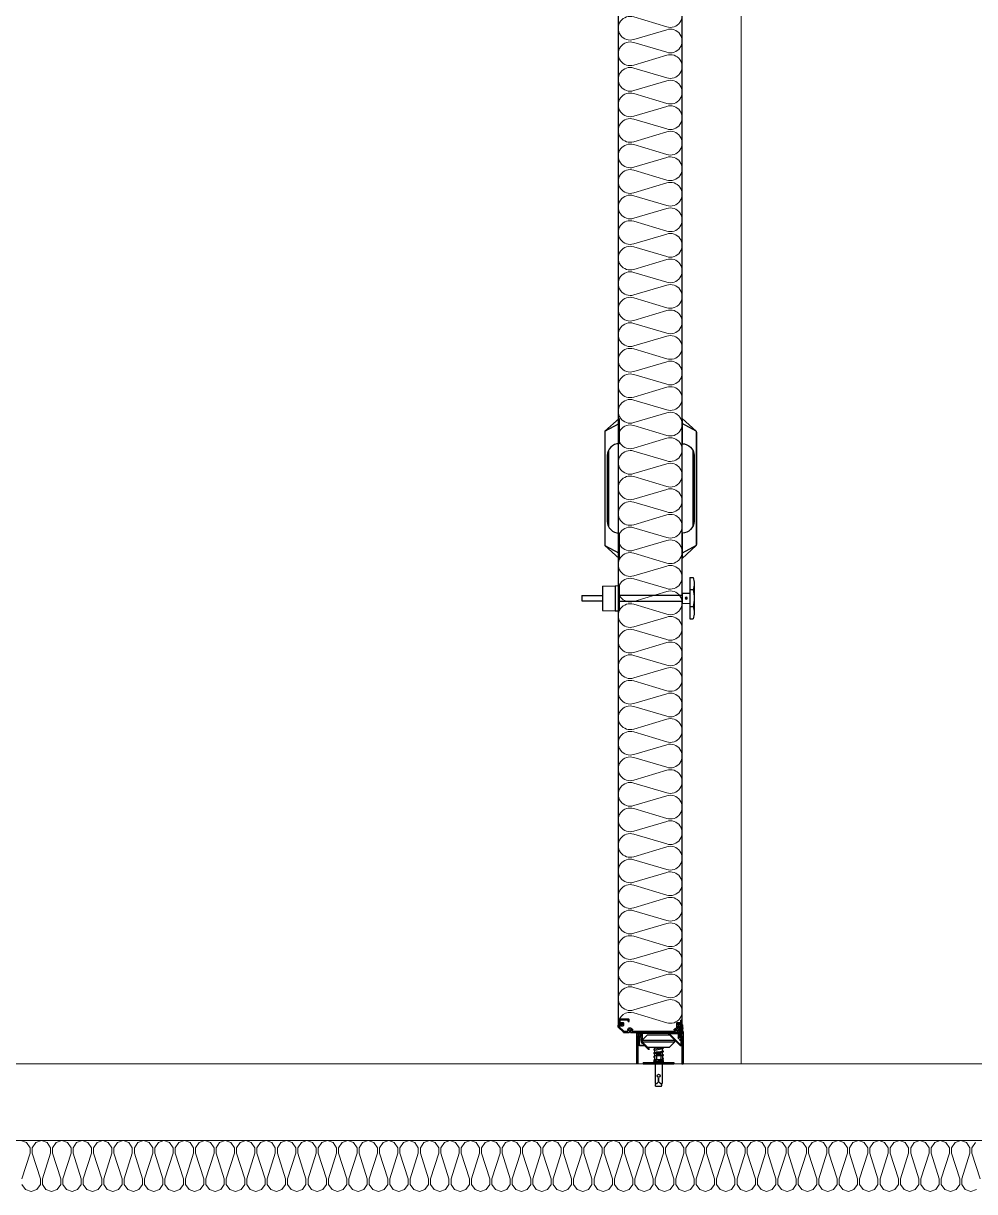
# Model space of a CAD drawing. Header units: millimetres. Extents: x 0 to 420000, y 0 to 297000.
# Drawn here: x 254757 to 256620, y 34200 to 36488 of the extents above; entities that cross this region are included whole.
import ezdxf

# ---------------------------------------------------------------- set-up
doc = ezdxf.new("R2010")
doc.units = ezdxf.units.MM
doc.linetypes.add('CEN', pattern=[62, 60, -1, 0, -1])
for name, color, linetype, lineweight in [('A-AXIS-LINE', 1, 'CEN', 15), ('A-DWXM-DOOR', 4, 'Continuous', 25), ('A-ELEV-LIN3', 8, 'Continuous', 18), ('A-XXXX-FIN2', 6, 'Continuous', 20), ('A-XXXX-INSL2', 8, 'Continuous', 18)]:
    doc.layers.add(name, color=color, linetype=linetype, lineweight=lineweight)

# ---------------------------------------------------------------- blocks, each defined once
blk = doc.blocks.new('axis(211208)')
at = {"layer": 'A-AXIS-LINE', "ltscale": 1000}
blk.add_line((4631788.1, -431118.7), (4955413.1, -431118.7), dxfattribs=at)
blk = doc.blocks.new('지하2층')
at = {"layer": 'A-XXXX-FIN2'}
blk.add_line((4802023.8, -391118.7), (4878823.8, -391118.7), dxfattribs=at)
at = {"layer": 'A-XXXX-INSL2'}
blk.add_line((4802023.8, -391268.7), (4878923.8, -391268.7), dxfattribs=at)
for points in [[(4825063.8, -391268.7), (4825074.8, -391272.7), (4825081.8, -391282.7), (4825081.8, -391293.7), (4825065.8, -391343.7)], [(4825065.8, -391354.7), (4825072.8, -391364.7), (4825083.8, -391368.7), (4825094.8, -391364.7), (4825101.8, -391354.7), (4825101.8, -391343.7), (4825085.8, -391293.7), (4825085.8, -391282.7), (4825092.8, -391272.7), (4825103.8, -391268.7), (4825114.8, -391272.7), (4825121.8, -391282.7), (4825121.8, -391293.7), (4825105.8, -391343.7), (4825105.8, -391354.7), (4825112.8, -391364.7), (4825123.8, -391368.7), (4825134.8, -391364.7), (4825141.8, -391354.7), (4825141.8, -391343.7), (4825125.8, -391293.7), (4825125.8, -391282.7), (4825132.8, -391272.7), (4825143.8, -391268.7), (4825154.8, -391272.7), (4825161.8, -391282.7), (4825161.8, -391293.7), (4825145.8, -391343.7), (4825145.8, -391354.7), (4825152.8, -391364.7), (4825163.8, -391368.7), (4825174.8, -391364.7), (4825181.8, -391354.7), (4825181.8, -391343.7), (4825165.8, -391293.7), (4825165.8, -391282.7), (4825172.8, -391272.7), (4825183.8, -391268.7), (4825194.8, -391272.7), (4825201.8, -391282.7), (4825201.8, -391293.7), (4825185.8, -391343.7), (4825185.8, -391354.7), (4825192.8, -391364.7), (4825203.8, -391368.7), (4825214.8, -391364.7), (4825221.8, -391354.7), (4825221.8, -391343.7), (4825205.8, -391293.7), (4825205.8, -391282.7), (4825212.8, -391272.7), (4825223.8, -391268.7), (4825234.8, -391272.7), (4825241.8, -391282.7), (4825241.8, -391293.7), (4825225.8, -391343.7), (4825225.8, -391354.7), (4825232.8, -391364.7), (4825243.8, -391368.7), (4825254.8, -391364.7), (4825261.8, -391354.7), (4825261.8, -391343.7), (4825245.8, -391293.7), (4825245.8, -391282.7), (4825252.8, -391272.7), (4825263.8, -391268.7), (4825274.8, -391272.7), (4825281.8, -391282.7), (4825281.8, -391293.7), (4825265.8, -391343.7), (4825265.8, -391354.7), (4825272.8, -391364.7), (4825283.8, -391368.7), (4825294.8, -391364.7), (4825301.8, -391354.7), (4825301.8, -391343.7), (4825285.8, -391293.7), (4825285.8, -391282.7), (4825292.8, -391272.7), (4825303.8, -391268.7), (4825314.8, -391272.7), (4825321.8, -391282.7), (4825321.8, -391293.7), (4825305.8, -391343.7), (4825305.8, -391354.7), (4825312.8, -391364.7), (4825323.8, -391368.7), (4825334.8, -391364.7), (4825341.8, -391354.7), (4825341.8, -391343.7), (4825325.8, -391293.7), (4825325.8, -391282.7), (4825332.8, -391272.7), (4825343.8, -391268.7), (4825354.8, -391272.7), (4825361.8, -391282.7), (4825361.8, -391293.7), (4825345.8, -391343.7), (4825345.8, -391354.7), (4825352.8, -391364.7), (4825363.8, -391368.7), (4825374.8, -391364.7), (4825381.8, -391354.7), (4825381.8, -391343.7), (4825365.8, -391293.7), (4825365.8, -391282.7), (4825372.8, -391272.7), (4825383.8, -391268.7), (4825394.8, -391272.7), (4825401.8, -391282.7), (4825401.8, -391293.7), (4825385.8, -391343.7), (4825385.8, -391354.7), (4825392.8, -391364.7), (4825403.8, -391368.7), (4825414.8, -391364.7), (4825421.8, -391354.7), (4825421.8, -391343.7), (4825405.8, -391293.7), (4825405.8, -391282.7), (4825412.8, -391272.7), (4825423.8, -391268.7), (4825434.8, -391272.7), (4825441.8, -391282.7), (4825441.8, -391293.7), (4825425.8, -391343.7), (4825425.8, -391354.7), (4825432.8, -391364.7), (4825443.8, -391368.7), (4825454.8, -391364.7), (4825461.8, -391354.7), (4825461.8, -391343.7), (4825445.8, -391293.7), (4825445.8, -391282.7), (4825452.8, -391272.7), (4825463.8, -391268.7), (4825474.8, -391272.7), (4825481.8, -391282.7), (4825481.8, -391293.7), (4825465.8, -391343.7), (4825465.8, -391354.7), (4825472.8, -391364.7), (4825483.8, -391368.7), (4825494.8, -391364.7), (4825501.8, -391354.7), (4825501.8, -391343.7), (4825485.8, -391293.7), (4825485.8, -391282.7), (4825492.8, -391272.7), (4825503.8, -391268.7), (4825514.8, -391272.7), (4825521.8, -391282.7), (4825521.8, -391293.7), (4825505.8, -391343.7), (4825505.8, -391354.7), (4825512.8, -391364.7), (4825523.8, -391368.7), (4825534.8, -391364.7), (4825541.8, -391354.7), (4825541.8, -391343.7), (4825525.8, -391293.7), (4825525.8, -391282.7), (4825532.8, -391272.7), (4825543.8, -391268.7), (4825554.8, -391272.7), (4825561.8, -391282.7), (4825561.8, -391293.7), (4825545.8, -391343.7), (4825545.8, -391354.7), (4825552.8, -391364.7), (4825563.8, -391368.7), (4825574.8, -391364.7), (4825581.8, -391354.7), (4825581.8, -391343.7), (4825565.8, -391293.7), (4825565.8, -391282.7), (4825572.8, -391272.7), (4825583.8, -391268.7), (4825594.8, -391272.7), (4825601.8, -391282.7), (4825601.8, -391293.7), (4825585.8, -391343.7), (4825585.8, -391354.7), (4825592.8, -391364.7), (4825603.8, -391368.7), (4825614.8, -391364.7), (4825621.8, -391354.7), (4825621.8, -391343.7), (4825605.8, -391293.7), (4825605.8, -391282.7), (4825612.8, -391272.7), (4825623.8, -391268.7), (4825634.8, -391272.7), (4825641.8, -391282.7), (4825641.8, -391293.7), (4825625.8, -391343.7), (4825625.8, -391354.7), (4825632.8, -391364.7), (4825643.8, -391368.7), (4825654.8, -391364.7), (4825661.8, -391354.7), (4825661.8, -391343.7), (4825645.8, -391293.7), (4825645.8, -391282.7), (4825652.8, -391272.7), (4825663.8, -391268.7), (4825674.8, -391272.7), (4825681.8, -391282.7), (4825681.8, -391293.7), (4825665.8, -391343.7), (4825665.8, -391354.7), (4825672.8, -391364.7), (4825683.8, -391368.7), (4825694.8, -391364.7), (4825701.8, -391354.7), (4825701.8, -391343.7), (4825685.8, -391293.7), (4825685.8, -391282.7), (4825692.8, -391272.7), (4825703.8, -391268.7), (4825714.8, -391272.7), (4825721.8, -391282.7), (4825721.8, -391293.7), (4825705.8, -391343.7), (4825705.8, -391354.7), (4825712.8, -391364.7), (4825723.8, -391368.7), (4825734.8, -391364.7), (4825741.8, -391354.7), (4825741.8, -391343.7), (4825725.8, -391293.7), (4825725.8, -391282.7), (4825732.8, -391272.7), (4825743.8, -391268.7), (4825754.8, -391272.7), (4825761.8, -391282.7), (4825761.8, -391293.7), (4825745.8, -391343.7), (4825745.8, -391354.7), (4825752.8, -391364.7), (4825763.8, -391368.7), (4825774.8, -391364.7), (4825781.8, -391354.7), (4825781.8, -391343.7), (4825765.8, -391293.7), (4825765.8, -391282.7), (4825772.8, -391272.7), (4825783.8, -391268.7), (4825794.8, -391272.7), (4825801.8, -391282.7), (4825801.8, -391293.7), (4825785.8, -391343.7), (4825785.8, -391354.7), (4825792.8, -391364.7), (4825803.8, -391368.7), (4825814.8, -391364.7), (4825821.8, -391354.7), (4825821.8, -391343.7), (4825805.8, -391293.7), (4825805.8, -391282.7), (4825812.8, -391272.7), (4825823.8, -391268.7), (4825834.8, -391272.7), (4825841.8, -391282.7), (4825841.8, -391293.7), (4825825.8, -391343.7), (4825825.8, -391354.7), (4825832.8, -391364.7), (4825843.8, -391368.7), (4825854.8, -391364.7), (4825861.8, -391354.7), (4825861.8, -391343.7), (4825845.8, -391293.7), (4825845.8, -391282.7), (4825852.8, -391272.7), (4825863.8, -391268.7), (4825874.8, -391272.7), (4825881.8, -391282.7), (4825881.8, -391293.7), (4825865.8, -391343.7), (4825865.8, -391354.7), (4825872.8, -391364.7), (4825883.8, -391368.7), (4825894.8, -391364.7), (4825901.8, -391354.7), (4825901.8, -391343.7), (4825885.8, -391293.7), (4825885.8, -391282.7), (4825892.8, -391272.7), (4825903.8, -391268.7), (4825914.8, -391272.7), (4825921.8, -391282.7), (4825921.8, -391293.7), (4825905.8, -391343.7), (4825905.8, -391354.7), (4825912.8, -391364.7), (4825923.8, -391368.7), (4825934.8, -391364.7), (4825941.8, -391354.7), (4825941.8, -391343.7), (4825925.8, -391293.7), (4825925.8, -391282.7), (4825932.8, -391272.7), (4825943.8, -391268.7), (4825954.8, -391272.7), (4825961.8, -391282.7), (4825961.8, -391293.7), (4825945.8, -391343.7), (4825945.8, -391354.7), (4825952.8, -391364.7), (4825963.8, -391368.7), (4825974.8, -391364.7), (4825981.8, -391354.7), (4825981.8, -391343.7), (4825965.8, -391293.7), (4825965.8, -391282.7), (4825972.8, -391272.7), (4825983.8, -391268.7), (4825994.8, -391272.7), (4826001.8, -391282.7), (4826001.8, -391293.7), (4825985.8, -391343.7), (4825985.8, -391354.7), (4825992.8, -391364.7), (4826003.8, -391368.7), (4826014.8, -391364.7), (4826021.8, -391354.7), (4826021.8, -391343.7), (4826005.8, -391293.7), (4826005.8, -391282.7), (4826012.8, -391272.7), (4826023.8, -391268.7), (4826034.8, -391272.7), (4826041.8, -391282.7), (4826041.8, -391293.7), (4826025.8, -391343.7), (4826025.8, -391354.7), (4826032.8, -391364.7), (4826043.8, -391368.7), (4826054.8, -391364.7), (4826061.8, -391354.7), (4826061.8, -391343.7), (4826045.8, -391293.7), (4826045.8, -391282.7), (4826052.8, -391272.7), (4826063.8, -391268.7), (4826074.8, -391272.7), (4826081.8, -391282.7), (4826081.8, -391293.7), (4826065.8, -391343.7), (4826065.8, -391354.7), (4826072.8, -391364.7), (4826083.8, -391368.7), (4826094.8, -391364.7), (4826101.8, -391354.7), (4826101.8, -391343.7), (4826085.8, -391293.7), (4826085.8, -391282.7), (4826092.8, -391272.7), (4826103.8, -391268.7), (4826114.8, -391272.7), (4826121.8, -391282.7), (4826121.8, -391293.7), (4826105.8, -391343.7), (4826105.8, -391354.7), (4826112.8, -391364.7), (4826123.8, -391368.7), (4826134.8, -391364.7), (4826141.8, -391354.7), (4826141.8, -391343.7), (4826125.8, -391293.7), (4826125.8, -391282.7), (4826132.8, -391272.7), (4826143.8, -391268.7), (4826154.8, -391272.7), (4826161.8, -391282.7), (4826161.8, -391293.7), (4826145.8, -391343.7), (4826145.8, -391354.7), (4826152.8, -391364.7), (4826163.8, -391368.7), (4826174.8, -391364.7), (4826181.8, -391354.7), (4826181.8, -391343.7), (4826165.8, -391293.7), (4826165.8, -391282.7), (4826172.8, -391272.7), (4826183.8, -391268.7), (4826194.8, -391272.7), (4826201.8, -391282.7), (4826201.8, -391293.7), (4826185.8, -391343.7), (4826185.8, -391354.7), (4826192.8, -391364.7), (4826203.8, -391368.7), (4826214.8, -391364.7), (4826221.8, -391354.7), (4826221.8, -391343.7), (4826205.8, -391293.7), (4826205.8, -391282.7), (4826212.8, -391272.7), (4826223.8, -391268.7), (4826234.8, -391272.7), (4826241.8, -391282.7), (4826241.8, -391293.7), (4826225.8, -391343.7), (4826225.8, -391354.7), (4826232.8, -391364.7), (4826243.8, -391368.7), (4826254.8, -391364.7), (4826261.8, -391354.7), (4826261.8, -391343.7), (4826245.8, -391293.7), (4826245.8, -391282.7), (4826252.8, -391272.7), (4826263.8, -391268.7), (4826274.8, -391272.7), (4826281.8, -391282.7), (4826281.8, -391293.7), (4826265.8, -391343.7), (4826265.8, -391354.7), (4826272.8, -391364.7), (4826283.8, -391368.7), (4826294.8, -391364.7), (4826301.8, -391354.7), (4826301.8, -391343.7), (4826285.8, -391293.7), (4826285.8, -391282.7), (4826292.8, -391272.7), (4826303.8, -391268.7), (4826314.8, -391272.7), (4826321.8, -391282.7), (4826321.8, -391293.7), (4826305.8, -391343.7), (4826305.8, -391354.7), (4826312.8, -391364.7), (4826323.8, -391368.7), (4826334.8, -391364.7), (4826341.8, -391354.7), (4826341.8, -391343.7), (4826325.8, -391293.7), (4826325.8, -391282.7), (4826332.8, -391272.7), (4826343.8, -391268.7), (4826354.8, -391272.7), (4826361.8, -391282.7), (4826361.8, -391293.7), (4826345.8, -391343.7), (4826345.8, -391354.7), (4826352.8, -391364.7), (4826363.8, -391368.7), (4826374.8, -391364.7), (4826381.8, -391354.7), (4826381.8, -391343.7), (4826365.8, -391293.7), (4826365.8, -391282.7), (4826372.8, -391272.7), (4826383.8, -391268.7), (4826394.8, -391272.7), (4826401.8, -391282.7), (4826401.8, -391293.7), (4826385.8, -391343.7), (4826385.8, -391354.7), (4826392.8, -391364.7), (4826403.8, -391368.7), (4826414.8, -391364.7), (4826421.8, -391354.7), (4826421.8, -391343.7), (4826405.8, -391293.7), (4826405.8, -391282.7), (4826412.8, -391272.7), (4826423.8, -391268.7), (4826434.8, -391272.7), (4826441.8, -391282.7), (4826441.8, -391293.7), (4826425.8, -391343.7), (4826425.8, -391354.7), (4826432.8, -391364.7), (4826443.8, -391368.7), (4826454.8, -391364.7), (4826461.8, -391354.7), (4826461.8, -391343.7), (4826445.8, -391293.7), (4826445.8, -391282.7), (4826452.8, -391272.7), (4826463.8, -391268.7), (4826474.8, -391272.7), (4826481.8, -391282.7), (4826481.8, -391293.7), (4826465.8, -391343.7), (4826465.8, -391354.7), (4826472.8, -391364.7), (4826483.8, -391368.7), (4826494.8, -391364.7), (4826501.8, -391354.7), (4826501.8, -391343.7), (4826485.8, -391293.7), (4826485.8, -391282.7), (4826492.8, -391272.7), (4826503.8, -391268.7), (4826514.8, -391272.7), (4826521.8, -391282.7), (4826521.8, -391293.7), (4826505.8, -391343.7), (4826505.8, -391354.7), (4826512.8, -391364.7), (4826523.8, -391368.7), (4826534.8, -391364.7), (4826541.8, -391354.7), (4826541.8, -391343.7), (4826525.8, -391293.7), (4826525.8, -391282.7), (4826532.8, -391272.7), (4826543.8, -391268.7), (4826554.8, -391272.7), (4826561.8, -391282.7), (4826561.8, -391293.7), (4826545.8, -391343.7), (4826545.8, -391354.7), (4826552.8, -391364.7), (4826563.8, -391368.7), (4826574.8, -391364.7), (4826581.8, -391354.7), (4826581.8, -391343.7), (4826565.8, -391293.7), (4826565.8, -391282.7), (4826572.8, -391272.7), (4826583.8, -391268.7), (4826594.8, -391272.7), (4826601.8, -391282.7), (4826601.8, -391293.7), (4826585.8, -391343.7), (4826585.8, -391354.7), (4826592.8, -391364.7), (4826603.8, -391368.7), (4826614.8, -391364.7), (4826621.8, -391354.7), (4826621.8, -391343.7), (4826605.8, -391293.7), (4826605.8, -391282.7), (4826612.8, -391272.7), (4826623.8, -391268.7), (4826634.8, -391272.7), (4826641.8, -391282.7), (4826641.8, -391293.7), (4826625.8, -391343.7), (4826625.8, -391354.7), (4826632.8, -391364.7), (4826643.8, -391368.7), (4826654.8, -391364.7), (4826661.8, -391354.7), (4826661.8, -391343.7), (4826645.8, -391293.7), (4826645.8, -391282.7), (4826652.8, -391272.7), (4826663.8, -391268.7), (4826674.8, -391272.7), (4826681.8, -391282.7), (4826681.8, -391293.7), (4826665.8, -391343.7), (4826665.8, -391354.7), (4826672.8, -391364.7), (4826683.8, -391368.7), (4826694.8, -391364.7), (4826701.8, -391354.7), (4826701.8, -391343.7), (4826685.8, -391293.7), (4826685.8, -391282.7), (4826692.8, -391272.7), (4826703.8, -391268.7), (4826714.8, -391272.7), (4826721.8, -391282.7), (4826721.8, -391293.7), (4826705.8, -391343.7), (4826705.8, -391354.7), (4826712.8, -391364.7), (4826723.8, -391368.7), (4826734.8, -391364.7), (4826741.8, -391354.7), (4826741.8, -391343.7), (4826725.8, -391293.7), (4826725.8, -391282.7), (4826732.8, -391272.7), (4826743.8, -391268.7), (4826754.8, -391272.7), (4826761.8, -391282.7), (4826761.8, -391293.7), (4826745.8, -391343.7), (4826745.8, -391354.7), (4826752.8, -391364.7), (4826763.8, -391368.7), (4826774.8, -391364.7), (4826781.8, -391354.7), (4826781.8, -391343.7), (4826765.8, -391293.7), (4826765.8, -391282.7), (4826772.8, -391272.7), (4826783.8, -391268.7), (4826794.8, -391272.7), (4826801.8, -391282.7), (4826801.8, -391293.7), (4826785.8, -391343.7), (4826785.8, -391354.7), (4826792.8, -391364.7), (4826803.8, -391368.7), (4826814.8, -391364.7), (4826821.8, -391354.7), (4826821.8, -391343.7), (4826805.8, -391293.7), (4826805.8, -391282.7), (4826812.8, -391272.7), (4826823.8, -391268.7), (4826834.8, -391272.7), (4826841.8, -391282.7), (4826841.8, -391293.7), (4826825.8, -391343.7), (4826825.8, -391354.7), (4826832.8, -391364.7), (4826843.8, -391368.7), (4826854.8, -391364.7), (4826861.8, -391354.7), (4826861.8, -391343.7), (4826845.8, -391293.7), (4826845.8, -391282.7), (4826852.8, -391272.7), (4826863.8, -391268.7), (4826874.8, -391272.7), (4826881.8, -391282.7), (4826881.8, -391293.7), (4826865.8, -391343.7), (4826865.8, -391354.7), (4826872.8, -391364.7), (4826883.8, -391368.7), (4826894.8, -391364.7), (4826901.8, -391354.7), (4826901.8, -391343.7), (4826885.8, -391293.7), (4826885.8, -391282.7), (4826892.8, -391272.7), (4826903.8, -391268.7), (4826914.8, -391272.7), (4826921.8, -391282.7), (4826921.8, -391293.7), (4826905.8, -391343.7), (4826905.8, -391354.7), (4826912.8, -391364.7), (4826923.8, -391368.7), (4826934.8, -391364.7)], [(4826941.8, -391343.7), (4826925.8, -391293.7), (4826925.8, -391282.7), (4826932.8, -391272.7)]]:
    blk.add_lwpolyline(points, dxfattribs=at)
blk = doc.blocks.new('하부레일')
at = {"color": 7}
for p, q in [((1933954.2, 121909.3), (1933954.2, 121906.3)), ((1933954.7, 121909.3), (1933954.2, 121909.3)), ((1933954.2, 121909.3), (1933954.2, 121909.3)), ((1933954.2, 121902.7), (1933954.2, 121883.7)), ((1933954.5, 121906), (1933955.2, 121906)), ((1933955.2, 121903), (1933954.5, 121903)), ((1933955.5, 121908), (1933959.5, 121908)), ((1933955.5, 121906.3), (1933955.5, 121908)), ((1933955.5, 121901), (1933955.5, 121902.7)), ((1933959.5, 121901), (1933955.5, 121901)), ((1934037, 121909.3), (1933955.8, 121909.3)), ((1933955.9, 121882.9), (1933980.2, 121907.1)), ((1933956.6, 121885.6), (1933977.4, 121906.4)), ((1933959.5, 121908), (1933959.5, 121901)), ((1933959.5, 121903), (1933959.5, 121901.5)), ((1933961, 121906.3), (1933961, 121898.5)), ((1933961, 121903), (1933961, 121900.5)), ((1933977, 121907.3), (1933962, 121907.3)), ((1933980.3, 121907.3), (1933980.3, 121907.3)), ((1933980.3, 121907.3), (1933980.4, 121907.3)), ((1933980.5, 121907.3), (1934030, 121907.3)), ((1934031, 121906.3), (1934031, 121892.6)), ((1934033.2, 121901), (1934033.2, 121908)), ((1934033.2, 121908), (1934037.2, 121908)), ((1934037.2, 121901), (1934033.2, 121901)), ((1934037.2, 121908), (1934037.2, 121906.3)), ((1934037.2, 121902.7), (1934037.2, 121901)), ((1934037.5, 121906), (1934038.2, 121906)), ((1934038.2, 121903), (1934037.5, 121903)), ((1934038.5, 121909.3), (1934038.1, 121909.3)), ((1934038.5, 121906.3), (1934038.5, 121909.3)), ((1934038.5, 121885.4), (1934038.5, 121902.7)), ((1933955.2, 121882.7), (1933955.6, 121882.7)), ((1933955.7, 121892.8), (1933955.7, 121886)), ((1933958.2, 121894.9), (1933958.2, 121894.9)), ((1933960.5, 121898), (1933959.7, 121898)), ((1934017.2, 121877.1), (1934029.9, 121889.7)), ((1934018.6, 121875.7), (1934025.7, 121882.7)), ((1934025.8, 121882.9), (1934025.8, 121882.9)), ((1934025.8, 121882.9), (1934025.9, 121882.9)), ((1934026, 121882.9), (1934036, 121882.9)), ((1934017.2, 121876.4), (1934017.9, 121875.7))]:
    blk.add_line(p, q, dxfattribs=at)
blk.add_lwpolyline([(1934031, 121888, 0.198912), (1934033, 121893), (1934033, 121896.1), (1934033.6, 121896.1, -2.476798), (1934036.4, 121896.1), (1934037, 121896.1), (1934037, 121885.4, -0.414214), (1934036, 121884.4), (1934028.5, 121884.4, -0.668179), (1934028.2, 121885.2), (1934031, 121888)], format="xyb", dxfattribs=at)
for centre, radius, start, end in [((1933954.5, 121906.3), 0.3, 180, 270), ((1933954.5, 121902.7), 0.3, 90, 180), ((1933955.2, 121908.9), 0.671, 33.5584, 146.4416), ((1933955.2, 121906.3), 0.3, 270, 0), ((1933955.2, 121902.7), 0.3, 0, 90), ((1933962, 121906.3), 1, 90, 180), ((1933977, 121906.8), 0.5, 315, 90), ((1933980.5, 121906.8), 0.5, 90, 135), ((1934030, 121906.3), 1, 0, 90), ((1934037.5, 121908.9), 0.671, 33.5584, 146.4416), ((1934037.5, 121906.3), 0.3, 180, 270), ((1934037.5, 121902.7), 0.3, 90, 180), ((1934038.2, 121906.3), 0.3, 270, 0), ((1934038.2, 121902.7), 0.3, 0, 90), ((1933955.2, 121883.7), 1, 180, 270), ((1933955.6, 121883.2), 0.5, 270, 315), ((1933957.7, 121897.5), 2, 14.4775, 267.7958), ((1933957.2, 121892.8), 1.5, 83.8931, 180), ((1933956.2, 121886), 0.5, 180, 315), ((1933957.7, 121897.5), 3.2, 263.8931, 267.7958), ((1933957.6, 121894.9), 0.6, 0, 87.7958), ((1933957.6, 121894.9), 0.6, 267.7958, 0), ((1933960.5, 121898.5), 0.5, 270, 0), ((1934026, 121882.4), 0.5, 90, 135), ((1934027, 121892.6), 4, 315, 0), ((1934036, 121885.4), 2.5, 270, 0), ((1934017.6, 121876.7), 0.5, 135, 225), ((1934018.3, 121876), 0.5, 225, 315)]:
    blk.add_arc(centre, radius, start, end, dxfattribs=at)
blk = doc.blocks.new('치마고무')
at = {"color": 4}
for p, q in [((1934109.5, 121911.4), (1934107, 121911.4)), ((1934107, 121911.4), (1934107, 121847.8)), ((1934109.5, 121911.4), (1934109.5, 121905.4)), ((1934109.5, 121905.4), (1934112.5, 121905.4)), ((1934109.5, 121903.4), (1934109.5, 121847.8)), ((1934109.5, 121903.4), (1934112.5, 121903.4)), ((1934114.5, 121907.3), (1934112.5, 121907.3)), ((1934112.5, 121907.3), (1934112.5, 121905.4)), ((1934112.5, 121903.4), (1934112.5, 121901.5)), ((1934114.5, 121901.5), (1934112.5, 121901.5)), ((1934114.5, 121907.3), (1934114.5, 121901.5)), ((1934191, 121907.3), (1934193, 121907.3)), ((1934191, 121907.3), (1934191, 121901.5)), ((1934191, 121901.5), (1934193, 121901.5)), ((1934193, 121907.3), (1934193, 121905.4)), ((1934196, 121905.4), (1934193, 121905.4)), ((1934193, 121903.4), (1934193, 121901.5)), ((1934196, 121903.4), (1934193, 121903.4)), ((1934196, 121911.4), (1934198.5, 121911.4)), ((1934196, 121911.4), (1934196, 121905.4)), ((1934196, 121903.4), (1934196, 121847.8)), ((1934198.5, 121911.4), (1934198.5, 121847.8)), ((1934109.5, 121847.8), (1934107, 121847.8)), ((1934109.5, 121847.8), (1934109.2, 121847.8)), ((1934196, 121847.8), (1934198.5, 121847.8)), ((1934198.2, 121847.8), (1934198.5, 121847.8))]:
    blk.add_line(p, q, dxfattribs=at)
blk = doc.blocks.new('하부로라측면')
at = {"color": 8}
for p, q in [((1934196.1, 122059.6), (1934206.6, 122070.1)), ((1934249.6, 122070.1), (1934206.6, 122070.1)), ((1934249.6, 122070.1), (1934260.1, 122059.6)), ((1934196.1, 122056.6), (1934196.1, 122059.6)), ((1934260.1, 122059.6), (1934196.1, 122059.6)), ((1934260.1, 122056.6), (1934196.1, 122056.6)), ((1934196.1, 122056.6), (1934206.6, 122046.1)), ((1934249.6, 122046.1), (1934206.6, 122046.1)), ((1934220.6, 122045.1), (1934219.1, 122045.4)), ((1934220.6, 122038.1), (1934219.1, 122038.3)), ((1934220.6, 122045.8), (1934219.5, 122045.6)), ((1934220.6, 122038.8), (1934219.5, 122038.6)), ((1934220.6, 122043.1), (1934219.6, 122043.2)), ((1934220.6, 122045.1), (1934220.6, 122046.1)), ((1934235.6, 122042.4), (1934220.6, 122045.1)), ((1934220.6, 122038.1), (1934220.6, 122043.1)), ((1934235.6, 122040.4), (1934220.6, 122043.1)), ((1934235.6, 122042.4), (1934235.6, 122046.1)), ((1934235.6, 122042.4), (1934236.5, 122042.3)), ((1934235.6, 122035.4), (1934235.6, 122040.4)), ((1934235.6, 122040.4), (1934237.1, 122040.2)), ((1934235.6, 122039.7), (1934236.6, 122039.9)), ((1934249.6, 122046.1), (1934260.1, 122056.6)), ((1934260.1, 122056.6), (1934260.1, 122059.6)), ((1934258.1, 122016.1), (1934198.1, 122016.1)), ((1934198.1, 122016.1), (1934198.1, 122013.1)), ((1934218.3, 122016.1), (1934218.3, 122017.2)), ((1934237.8, 122017.2), (1934218.3, 122017.2)), ((1934237.8, 122016.1), (1934218.3, 122016.1)), ((1934220.6, 122031), (1934219.1, 122031.3)), ((1934220.2, 122024.1), (1934219.1, 122024.3)), ((1934220.4, 122020), (1934219.1, 122020.2)), ((1934220.6, 122031.8), (1934219.5, 122031.6)), ((1934220.2, 122024.7), (1934219.5, 122024.6)), ((1934220.4, 122020.7), (1934219.5, 122020.5)), ((1934220.6, 122036), (1934219.6, 122036.2)), ((1934220.3, 122029.1), (1934219.6, 122029.2)), ((1934220.6, 122022), (1934219.6, 122022.1)), ((1934220.6, 122017.9), (1934219.6, 122018.1)), ((1934220.2, 122028.7), (1934220.2, 122023.1)), ((1934228.1, 122022.1), (1934220.4, 122020.9)), ((1934220.4, 122020.9), (1934220.4, 122018.4)), ((1934228.1, 122019.7), (1934220.4, 122018.4)), ((1934220.4, 122018.4), (1934228.1, 122018.4)), ((1934226.2, 122037.1), (1934220.6, 122038.1)), ((1934220.6, 122031), (1934220.6, 122036)), ((1934224.3, 122035.4), (1934220.6, 122036)), ((1934224.3, 122030.4), (1934220.6, 122031)), ((1934220.6, 122020.9), (1934220.6, 122022)), ((1934223.8, 122021.4), (1934220.6, 122022)), ((1934220.6, 122017.2), (1934220.6, 122017.9)), ((1934226.6, 122017.2), (1934220.6, 122017.9)), ((1934234.9, 122029.7), (1934221.2, 122029.7)), ((1934234.9, 122022.1), (1934221.2, 122022.1)), ((1934224.3, 122037.1), (1934223.6, 122037.1)), ((1934223.6, 122037.1), (1934224.3, 122037)), ((1934223.6, 122037.1), (1934224.3, 122037.1)), ((1934224.3, 122035.6), (1934223.6, 122035.6)), ((1934223.6, 122035.6), (1934224.3, 122035.5)), ((1934223.6, 122035.6), (1934224.3, 122035.6)), ((1934224.3, 122034.1), (1934223.6, 122034.1)), ((1934223.6, 122034.1), (1934224.3, 122034)), ((1934223.6, 122034.1), (1934224.3, 122034.1)), ((1934224.3, 122032.5), (1934223.6, 122032.6)), ((1934223.6, 122032.6), (1934224.3, 122032.5)), ((1934223.6, 122032.6), (1934224.3, 122032.6)), ((1934224.3, 122031), (1934223.6, 122031.1)), ((1934223.6, 122031.1), (1934224.3, 122031)), ((1934223.6, 122031.1), (1934224.3, 122031.1)), ((1934224.3, 122022), (1934223.6, 122022.1)), ((1934223.6, 122022.1), (1934224.3, 122022)), ((1934223.6, 122022.1), (1934224.3, 122022.1)), ((1934224.3, 122017.5), (1934223.6, 122017.6)), ((1934223.6, 122017.6), (1934224.3, 122017.5)), ((1934223.6, 122017.6), (1934224.3, 122017.6)), ((1934224.1, 122029.7), (1934224.1, 122022.1)), ((1934231.9, 122037.1), (1934224.3, 122037.1)), ((1934224.3, 122037.1), (1934224.3, 122029.7)), ((1934231.9, 122036.8), (1934224.3, 122037.1)), ((1934231.9, 122036.8), (1934224.3, 122037.1)), ((1934231.9, 122036.8), (1934224.3, 122037)), ((1934231.9, 122035.3), (1934224.3, 122035.6)), ((1934231.9, 122035.3), (1934224.3, 122035.6)), ((1934231.9, 122035.3), (1934224.3, 122035.5)), ((1934231.9, 122033.8), (1934224.3, 122034.1)), ((1934231.9, 122033.8), (1934224.3, 122034.1)), ((1934231.9, 122033.8), (1934224.3, 122034)), ((1934231.9, 122032.3), (1934224.3, 122032.6)), ((1934231.9, 122032.3), (1934224.3, 122032.5)), ((1934231.9, 122032.3), (1934224.3, 122032.5)), ((1934231.9, 122030.8), (1934224.3, 122031.1)), ((1934231.9, 122030.8), (1934224.3, 122031)), ((1934231.9, 122030.8), (1934224.3, 122031)), ((1934224.3, 122022.1), (1934224.3, 122021.5)), ((1934227.2, 122022), (1934224.3, 122022.1)), ((1934227.1, 122021.9), (1934224.3, 122022)), ((1934226.9, 122021.9), (1934224.3, 122022)), ((1934224.3, 122018.4), (1934224.3, 122017.2)), ((1934231.9, 122017.3), (1934224.3, 122017.6)), ((1934231.9, 122017.3), (1934224.3, 122017.5)), ((1934231.9, 122017.3), (1934224.3, 122017.5)), ((1934228.1, 122022.1), (1934228.1, 122017.2)), ((1934228.1, 122019.7), (1934235.7, 122020.9)), ((1934235.7, 122020.9), (1934228.1, 122020.9)), ((1934228.1, 122017.2), (1934235.7, 122018.4)), ((1934235.6, 122021.4), (1934231.4, 122022.1)), ((1934231.9, 122037.1), (1934231.9, 122029.7)), ((1934232.6, 122036.8), (1934231.9, 122036.8)), ((1934232.5, 122036.8), (1934231.9, 122036.8)), ((1934232.6, 122036.8), (1934231.9, 122036.8)), ((1934235.6, 122035.4), (1934231.9, 122036.1)), ((1934232.6, 122035.3), (1934231.9, 122035.3)), ((1934232.5, 122035.3), (1934231.9, 122035.3)), ((1934232.6, 122035.3), (1934231.9, 122035.3)), ((1934235.6, 122033.4), (1934231.9, 122034)), ((1934232.6, 122033.8), (1934231.9, 122033.8)), ((1934232.5, 122033.8), (1934231.9, 122033.8)), ((1934232.6, 122033.8), (1934231.9, 122033.8)), ((1934232.6, 122032.3), (1934231.9, 122032.3)), ((1934232.5, 122032.3), (1934231.9, 122032.3)), ((1934232.6, 122032.3), (1934231.9, 122032.3)), ((1934232.6, 122030.8), (1934231.9, 122030.8)), ((1934232.5, 122030.8), (1934231.9, 122030.8)), ((1934232.6, 122030.8), (1934231.9, 122030.8)), ((1934231.9, 122022.1), (1934231.9, 122020.9)), ((1934232.6, 122021.8), (1934231.9, 122021.8)), ((1934232.5, 122021.8), (1934231.9, 122021.8)), ((1934232.6, 122021.8), (1934231.9, 122021.8)), ((1934231.9, 122017.8), (1934231.9, 122017.2)), ((1934232.6, 122017.3), (1934231.9, 122017.3)), ((1934232.5, 122017.3), (1934231.9, 122017.3)), ((1934232.6, 122017.3), (1934231.9, 122017.3)), ((1934232.1, 122029.7), (1934232.1, 122022.1)), ((1934235.6, 122018.1), (1934234.6, 122018.2)), ((1934235.6, 122035.4), (1934236.5, 122035.3)), ((1934235.6, 122029.5), (1934235.6, 122033.4)), ((1934235.6, 122033.4), (1934237.1, 122033.1)), ((1934235.6, 122032.6), (1934236.6, 122032.9)), ((1934235.6, 122021.4), (1934235.6, 122022.3)), ((1934235.6, 122021.4), (1934236.5, 122021.2)), ((1934235.6, 122018.1), (1934235.6, 122018.4)), ((1934235.6, 122018.1), (1934236.5, 122018)), ((1934235.7, 122020.9), (1934235.7, 122018.4)), ((1934235.7, 122019.3), (1934237.1, 122019.1)), ((1934235.7, 122018.6), (1934236.6, 122018.8)), ((1934235.9, 122028.7), (1934235.9, 122023.1)), ((1934235.9, 122028.3), (1934236.5, 122028.2)), ((1934235.9, 122026.3), (1934237.1, 122026.1)), ((1934235.9, 122025.7), (1934236.6, 122025.8)), ((1934237.8, 122016.1), (1934237.8, 122017.2)), ((1934258.1, 122016.1), (1934258.1, 122013.1)), ((1934258.1, 122013.1), (1934198.1, 122013.1)), ((1934221.3, 122013.1), (1934221.3, 121974.9)), ((1934234.8, 122013.1), (1934221.3, 122013.1)), ((1934234.8, 122013.1), (1934234.8, 121974.9)), ((1934225.1, 121974.9), (1934221.3, 121974.9)), ((1934221.7, 121971.8), (1934222.6, 121974.9)), ((1934222.2, 121969.8), (1934221.7, 121971.8)), ((1934234, 121969.8), (1934222.2, 121969.8)), ((1934227.8, 121977.9), (1934227.8, 121986.9)), ((1934228.3, 121977.9), (1934228.3, 121986.9)), ((1934234.8, 121974.9), (1934231.1, 121974.9)), ((1934234.5, 121971.8), (1934233.6, 121974.9)), ((1934234, 121969.8), (1934234.5, 121971.8))]:
    blk.add_line(p, q, dxfattribs=at)
for centre, radius, start, end in [((1934219.6, 122017.1), 1, 5.7392, 174.2608), ((1934221.2, 122028.7), 1, 90, 180), ((1934219.2, 122028.7), 1, 359.9986, 0.0019), ((1934221.2, 122023.1), 1, 180, 270), ((1934219.2, 122023.1), 1, 359.9981, 0.0014), ((1934223.1, 122028.7), 1, 359.9986, 90), ((1934223.1, 122023.1), 1, 270, 0.0014), ((1934225.1, 122028.7), 1, 90, 180), ((1934225.1, 122023.1), 1, 180, 270), ((1934231.1, 122028.7), 1, 359.9986, 90), ((1934231.1, 122023.1), 1, 270, 0.0014), ((1934233.1, 122028.7), 1, 90, 180), ((1934233.1, 122023.1), 1, 180, 270), ((1934234.9, 122028.7), 1, 359.9986, 90), ((1934234.9, 122023.1), 1, 270, 0.0014), ((1934236.9, 122028.7), 1, 179.9986, 180), ((1934236.9, 122023.1), 1, 180, 180.0014), ((1934228.1, 121989.9), 3, 274.7802, 265.2198), ((1934228.1, 121974.9), 3, 94.7802, 180), ((1934228.1, 121974.9), 3, 0, 85.2198)]:
    blk.add_arc(centre, radius, start, end, dxfattribs=at)
at = {"color": 8, "extrusion": (0, 0, -1)}
for centre, start_param, end_param in [((1934220.6, 122044.4), -1.072233, 1.025942), ((1934220.6, 122037.4), -1.072233, 1.025942), ((1934235.6, 122041.1), 2.06936, 4.167535), ((1934220.6, 122030.4), -1.072233, 1.025942), ((1934220.6, 122023.4), -1.072233, 1.025942), ((1934220.6, 122019.3), -1.072233, 1.025942), ((1934235.6, 122034), 2.06936, 4.167535), ((1934235.6, 122027), 2.06936, 4.167535), ((1934235.6, 122020), 2.06936, 4.167535), ((1934235.6, 122016.7), 2.06936, 2.795252)]:
    blk.add_ellipse(centre, major_axis=(-2, 0), ratio=0.692627, start_param=start_param, end_param=end_param, dxfattribs=at)
blk = doc.blocks.new('쫄대1')
at = {"color": 7}
for p, q in [((1931719.4, 129194.8), (1931719.4, 129194.3)), ((1931722.9, 129192.2), (1931721.4, 129191.4)), ((1931721.4, 129191.4), (1931721.4, 129190.9)), ((1931721.4, 129190.9), (1931731.4, 129190.9)), ((1931722.9, 129193.9), (1931722.9, 129192.2)), ((1931724.4, 129193.7), (1931728.4, 129193.7)), ((1931724.4, 129193.7), (1931724.4, 129192.2)), ((1931724.4, 129192.2), (1931728.4, 129192.2)), ((1931728.4, 129193.7), (1931728.4, 129192.2)), ((1931729.9, 129193.9), (1931729.9, 129192.2)), ((1931731.4, 129191.4), (1931729.9, 129192.2)), ((1931731.4, 129191.4), (1931731.4, 129190.9)), ((1931733.4, 129194.8), (1931733.4, 129194.3))]:
    blk.add_line(p, q, dxfattribs=at)
blk.add_ellipse((1931726.4, 129194.8), major_axis=(-7, 0), ratio=0.085714, start_param=3.141593, end_param=6.283185, dxfattribs=at)
at = {"color": 7, "extrusion": (0, 0, -1)}
for centre, major_axis, start_param, end_param in [((1931729.1, 129194.3), (9.64, 0.01), 2.261533, 3.134107), ((1931723.8, 129194.3), (-9.64, 0.01), 3.149078, 4.021652)]:
    blk.add_ellipse(centre, major_axis=major_axis, ratio=0.062704, start_param=start_param, end_param=end_param, dxfattribs=at)
blk = doc.blocks.new('A$C03726277')
at = {"color": 1}
for p, q in [((-27.7, 239), (0, 264)), ((-27.7, 239), (0, 254)), ((0, 264), (0, 214.5)), ((-28, 237), (-28, 17)), ((-28, 237), (-27.7, 237)), ((-27.7, 239), (-27.7, 15)), ((-23.2, 191.3), (-23.2, 62.7)), ((-21, 201.2), (-21, 52.8)), ((0, 39.5), (0, -10)), ((-28, 17), (-27.7, 17)), ((-27.7, 15), (0, -10)), ((-27.7, 15), (0, 0))]:
    blk.add_line(p, q, dxfattribs=at)
for centre, start, end in [((0, 191.3), 90, 180), ((0, 62.7), 180, 270)]:
    blk.add_arc(centre, 23.2, start, end, dxfattribs=at)
blk = doc.blocks.new('방열도어-양개')
at = {"color": 1}
for p, q in [((78.7, 940.4), (78.7, 883.6)), ((87.2, 952.2), (80.7, 952.2)), ((87.2, 952.2), (87.2, 871.8)), ((80.7, 928.6), (87.2, 928.6)), ((102, 921.8), (87.2, 922.1)), ((102, 921.8), (102, 902.1)), ((225.5, 917.7), (102, 917.7)), ((225.5, 936.7), (225.5, 887.2)), ((233.2, 936.5), (225.5, 936.7)), ((258.2, 935.7), (233.2, 936.5)), ((233.2, 936.5), (233.2, 887.5)), ((258.2, 935.7), (258.2, 888.2)), ((298.2, 917), (258.2, 917.5)), ((298.2, 917), (298.2, 907)), ((80.7, 895.3), (87.2, 895.3)), ((102, 902.1), (87.2, 901.9)), ((225.5, 906.3), (102, 906.3)), ((298.2, 907), (258.2, 906.5)), ((87.2, 871.8), (80.7, 871.8)), ((233.2, 887.5), (225.5, 887.2)), ((258.2, 888.2), (233.2, 887.5))]:
    blk.add_line(p, q, dxfattribs=at)
at = {"color": 6}
for p, q in [((102, 73.9), (102, 76.4)), ((104, 73.9), (102, 73.9)), ((102.5, 76.9), (110.5, 76.9)), ((102.8, 79.4), (102.8, 85.9)), ((102.8, 85.9), (104.8, 85.9)), ((110.5, 78.9), (103.3, 78.9)), ((104, 73.9), (104, 74.4)), ((106.5, 74.9), (104.5, 74.9)), ((104.8, 81.4), (104.8, 85.9)), ((112, 80.9), (105.3, 80.9)), ((106.5, 74.9), (106.5, 71.9)), ((108.5, 71.9), (106.5, 71.9)), ((110, 74.9), (108.5, 74.9)), ((108.5, 74.9), (108.5, 71.9)), ((110.5, 78.9), (110.5, 76.9)), ((110.5, 70.8), (110.5, 74.4)), ((112.5, 70.8), (112.5, 80.4)), ((206, 82.9), (206, 87.4)), ((208, 82.9), (206, 82.9)), ((206.5, 87.9), (225.7, 87.9)), ((208, 82.9), (208, 85.4)), ((208.5, 85.9), (223.7, 85.9)), ((225.2, 72.6), (216.4, 64)), ((217, 80.4), (217, 75.4)), ((227.2, 71.8), (217.1, 62)), ((223.7, 80.9), (217.5, 80.9)), ((224.8, 74.9), (217.5, 74.9)), ((225.7, 78.9), (219, 78.9)), ((219, 78.9), (219, 76.9)), ((226.8, 76.9), (219, 76.9)), ((224.2, 85.4), (224.2, 81.4)), ((225.3, 73), (225.3, 74.4)), ((226.2, 87.4), (226.2, 79.4)), ((227.3, 72.1), (227.3, 76.4)), ((102, 62.4), (102, 65.9)), ((104, 65.9), (102, 65.9)), ((110.2, 61.9), (102.5, 61.9)), ((104, 64.4), (104, 65.9)), ((107.8, 63.9), (104.5, 63.9)), ((110.7, 64.8), (110.7, 62.4)), ((112.3, 64.8), (112.3, 62.4)), ((203.1, 61.9), (112.8, 61.9)), ((200.6, 63.9), (115.2, 63.9)), ((115.4, 67.9), (117.5, 67.9)), ((115.4, 65.9), (117.5, 65.9)), ((117.5, 65.9), (117.5, 67.9)), ((200.5, 67.9), (198.4, 67.9)), ((198.4, 65.9), (198.4, 67.9)), ((200.5, 65.9), (198.4, 65.9)), ((203.6, 64.8), (203.6, 62.4)), ((205.2, 64.8), (205.2, 62.4)), ((216.8, 61.9), (205.7, 61.9)), ((216, 63.9), (208.1, 63.9))]:
    blk.add_line(p, q, dxfattribs=at)
at = {"color": 7}
for p, q in [((108.5, 73.6), (109.3, 74.4)), ((108.5, 73.2), (109.7, 74.4)), ((108.7, 72.9), (110, 74.2)), ((108.9, 72.7), (110.2, 74)), ((109.2, 72.5), (110.4, 73.7)), ((109.6, 72.5), (110.4, 73.3))]:
    blk.add_line(p, q, dxfattribs=at)
at = {"color": 1}
for radius in [2.1, 1.75]:
    blk.add_circle((94, 912), radius, dxfattribs=at)
at = {"color": 7}
blk.add_circle((109.5, 73.4), 0.97, dxfattribs=at)
at = {"color": 1}
for centre, radius, start, end in [((114.4, 940.4), 35.7, 160.7193, 180), ((114.4, 940.4), 35.7, 180, 199.2807), ((149, 912), 70.3, 166.302, 180), ((149, 912), 70.3, 180, 193.698), ((114.4, 883.6), 35.7, 160.7193, 180), ((114.4, 883.6), 35.7, 180, 199.2807)]:
    blk.add_arc(centre, radius, start, end, dxfattribs=at)
at = {"color": 6}
for centre, radius, start, end in [((102.5, 76.4), 0.5, 90, 180), ((103.3, 79.4), 0.5, 180, 270), ((104.5, 74.4), 0.5, 90, 180), ((105.3, 81.4), 0.5, 180, 270), ((111.5, 66.9), 4, 326.251, 213.749), ((111.5, 66.9), 2, 302.231, 237.769), ((110, 74.4), 0.5, 0, 90), ((112, 80.4), 0.5, 0, 90), ((204.4, 66.9), 4, 326.251, 213.749), ((204.4, 66.9), 2, 302.231, 237.769), ((206.5, 87.4), 0.5, 90, 180), ((208.5, 85.4), 0.5, 90, 180), ((217.5, 80.4), 0.5, 90, 180), ((217.5, 75.4), 0.5, 180, 270), ((223.7, 85.4), 0.5, 0, 90), ((223.7, 81.4), 0.5, 270, 0), ((224.8, 74.4), 0.5, 0, 90), ((224.8, 73), 0.5, 311.3416, 0), ((225.7, 87.4), 0.5, 0, 90), ((225.7, 79.4), 0.5, 270, 0), ((226.8, 76.4), 0.5, 0, 90), ((226.8, 72.1), 0.5, 314.0718, 0), ((226.8, 72.1), 0.5, 311.3416, 0), ((102.5, 62.4), 0.5, 180, 270), ((104.5, 64.4), 0.5, 180, 270), ((104.5, 64.4), 0.5, 180, 270), ((107.8, 64.4), 0.5, 270, 33.749), ((107.8, 64.4), 0.5, 270, 33.749), ((110.2, 62.4), 0.5, 270, 360), ((110.2, 64.8), 0.5, 360, 57.769), ((112.8, 64.8), 0.5, 122.231, 180), ((112.8, 62.4), 0.5, 180, 270), ((115.2, 64.4), 0.5, 146.251, 270), ((200.6, 64.4), 0.5, 270, 33.749), ((203.1, 62.4), 0.5, 270, 0), ((203.1, 64.8), 0.5, 0, 57.769), ((205.7, 64.8), 0.5, 122.231, 180), ((205.7, 62.4), 0.5, 180, 270), ((208.1, 64.4), 0.5, 146.251, 270), ((216, 64.4), 0.5, 270, 311.3416), ((216.8, 62.4), 0.5, 270, 323.8453), ((216.8, 62.4), 0.5, 270, 314.0718)]:
    blk.add_arc(centre, radius, start, end, dxfattribs=at)
at = {"layer": 'A-DWXM-DOOR'}
for p, q in [((102, 77.9), (102, 3025.7)), ((227, 3025.7), (227, 77.9)), ((110, 77.9), (102, 77.9)), ((227, 77.9), (219, 77.9))]:
    blk.add_line(p, q, dxfattribs=at)
at = {"layer": 'A-XXXX-INSL2'}
blk.add_lwpolyline([(227, 77.9, 0.509267), (196.7, 100), (132.3, 80.8, -1.37259), (132.3, 125), (196.7, 105.8, 1.37259), (196.7, 150), (132.3, 130.8, -1.37259), (132.3, 175), (196.7, 155.8, 1.37259), (196.7, 200), (132.3, 180.8, -1.37259), (132.3, 225), (196.7, 205.8, 1.37259), (196.7, 250), (132.3, 230.8, -1.37259), (132.3, 275), (196.7, 255.8, 1.37259), (196.7, 300), (132.3, 280.8, -1.37259), (132.3, 325), (196.7, 305.8, 1.37259), (196.7, 350), (132.3, 330.8, -1.37259), (132.3, 375), (196.7, 355.8, 1.37259), (196.7, 400), (132.3, 380.8, -1.37259), (132.3, 425), (196.7, 405.8, 1.37259), (196.7, 450), (132.3, 430.8, -1.37259), (132.3, 475), (196.7, 455.8, 1.37259), (196.7, 500), (132.3, 480.8, -1.37259), (132.3, 525), (196.7, 505.8, 1.37259), (196.7, 550), (132.3, 530.8, -1.37259), (132.3, 575), (196.7, 555.8, 1.37259), (196.7, 600), (132.3, 580.8, -1.37259), (132.3, 625), (196.7, 605.8, 1.37259), (196.7, 650), (132.3, 630.8, -1.37259), (132.3, 675), (196.7, 655.8, 1.37259), (196.7, 700), (132.3, 680.8, -1.37259), (132.3, 725), (196.7, 705.8, 1.37259), (196.7, 750), (132.3, 730.8, -1.37259), (132.3, 775), (196.7, 755.8, 1.37259), (196.7, 800), (132.3, 780.8, -1.37259), (132.3, 825), (196.7, 805.8, 1.37259), (196.7, 850), (132.3, 830.8, -1.37259), (132.3, 875), (196.7, 855.8, 1.37259), (196.7, 900), (132.3, 880.8, -1.37259), (132.3, 925), (196.7, 905.8, 1.37259), (196.7, 950), (132.3, 930.8, -1.37259), (132.3, 975), (196.7, 955.8, 1.37259), (196.7, 1000), (132.3, 980.8, -1.37259), (132.3, 1025), (196.7, 1005.8, 1.37259), (196.7, 1050), (132.3, 1030.8, -1.37259), (132.3, 1075), (196.7, 1055.8, 1.37259), (196.7, 1100), (132.3, 1080.8, -1.37259), (132.3, 1125), (196.7, 1105.8, 1.37259), (196.7, 1150), (132.3, 1130.8, -1.37259), (132.3, 1175), (196.7, 1155.8, 1.37259), (196.7, 1200), (132.3, 1180.8, -1.37259), (132.3, 1225), (196.7, 1205.8, 1.37259), (196.7, 1250), (132.3, 1230.8, -1.37259), (132.3, 1275), (196.7, 1255.8, 1.37259), (196.7, 1300), (132.3, 1280.8, -1.37259), (132.3, 1325), (196.7, 1305.8, 1.37259), (196.7, 1350), (132.3, 1330.8, -1.37259), (132.3, 1375), (196.7, 1355.8, 1.37259), (196.7, 1400), (132.3, 1380.8, -1.37259), (132.3, 1425), (196.7, 1405.8, 1.37259), (196.7, 1450), (132.3, 1430.8, -1.37259), (132.3, 1475), (196.7, 1455.8, 1.37259), (196.7, 1500), (132.3, 1480.8, -1.37259), (132.3, 1525), (196.7, 1505.8, 1.37259), (196.7, 1550), (132.3, 1530.8, -1.37259), (132.3, 1575), (196.7, 1555.8, 1.37259), (196.7, 1600), (132.3, 1580.8, -1.37259), (132.3, 1625), (196.7, 1605.8, 1.37259), (196.7, 1650), (132.3, 1630.8, -1.37259), (132.3, 1675), (196.7, 1655.8, 1.37259), (196.7, 1700), (132.3, 1680.8, -1.37259), (132.3, 1725), (196.7, 1705.8, 1.37259), (196.7, 1750), (132.3, 1730.8, -1.37259), (132.3, 1775), (196.7, 1755.8, 1.37259), (196.7, 1800), (132.3, 1780.8, -1.37259), (132.3, 1825), (196.7, 1805.8, 1.37259), (196.7, 1850), (132.3, 1830.8, -1.37259), (132.3, 1875), (196.7, 1855.8, 1.37259), (196.7, 1900), (132.3, 1880.8, -1.37259), (132.3, 1925), (196.7, 1905.8, 1.37259), (196.7, 1950), (132.3, 1930.8, -1.37259), (132.3, 1975), (196.7, 1955.8, 1.37259), (196.7, 2000), (132.3, 1980.8, -1.37259), (132.3, 2025), (196.7, 2005.8, 1.37259), (196.7, 2050), (132.3, 2030.8, -1.37259), (132.3, 2075)], format="xyb", dxfattribs=at)
at = {"color": 1}
blk.add_blockref('A$C03726277', (102, 999.9), dxfattribs=at)
at = {"color": 1, "xscale": -1}
blk.add_blockref('A$C03726277', (225.5, 999.9), dxfattribs=at)
at = {"rotation": 90}
blk.add_blockref('쫄대1', (129296.4, -1931656.5), dxfattribs=at)
for name, p in [('치마고무', (-1934007, -121847.8)), ('하부레일', (-1933850.9, -121847.4)), ('하부로라측면', (-1934080, -122013.1))]:
    blk.add_blockref(name, p)
blk = doc.blocks.new('냉동층(220321)')
at = {"layer": 'A-ELEV-LIN3'}
blk.add_line((4826473.8, -408118.7), (4826473.8, -411118.7), dxfattribs=at)
at = {"xscale": -1}
blk.add_blockref('방열도어-양개', (4826460.4, -411118.7), dxfattribs=at)

msp = doc.modelspace()

# ---------------------------------------------------------------- block references
for name, p in [('냉동층(220321)', (-4570311.3, 445568.7)), ('지하2층', (-4570311.3, 425568.7))]:
    msp.add_blockref(name, p)
at = {"layer": 'A-AXIS-LINE'}
msp.add_blockref('axis(211208)', (-4581588.1, 465568.7), dxfattribs=at)

doc.saveas('drawing.dxf')
